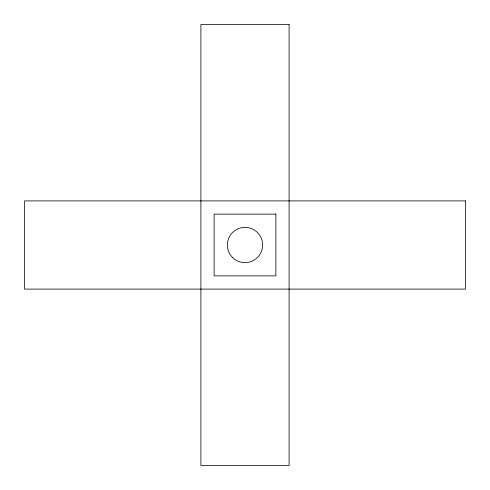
<?xml version="1.0" encoding="UTF-8"?>
<svg xmlns="http://www.w3.org/2000/svg" width="490" height="490" viewBox="0 0 490 490"><rect width="100%" height="100%" fill="white"/><g stroke="black" fill="none" stroke-linecap="round" stroke-linejoin="round"><path stroke-width="0.73" d="M289.1 24.5L200.9 24.5L200.9 465.5L289.1 465.5L289.1 24.5M465.5 200.9L24.5 200.9L24.5 289.1L465.5 289.1L465.5 200.9M275.87 214.13L214.13 214.13L214.13 275.87L275.87 275.87L275.87 214.13M232.53 257.471A17.64 17.64 0 0 0 262.04 249.563A17.64 17.64 0 0 0 240.437 227.96A17.64 17.64 0 0 0 232.53 257.471"/></g></svg>
